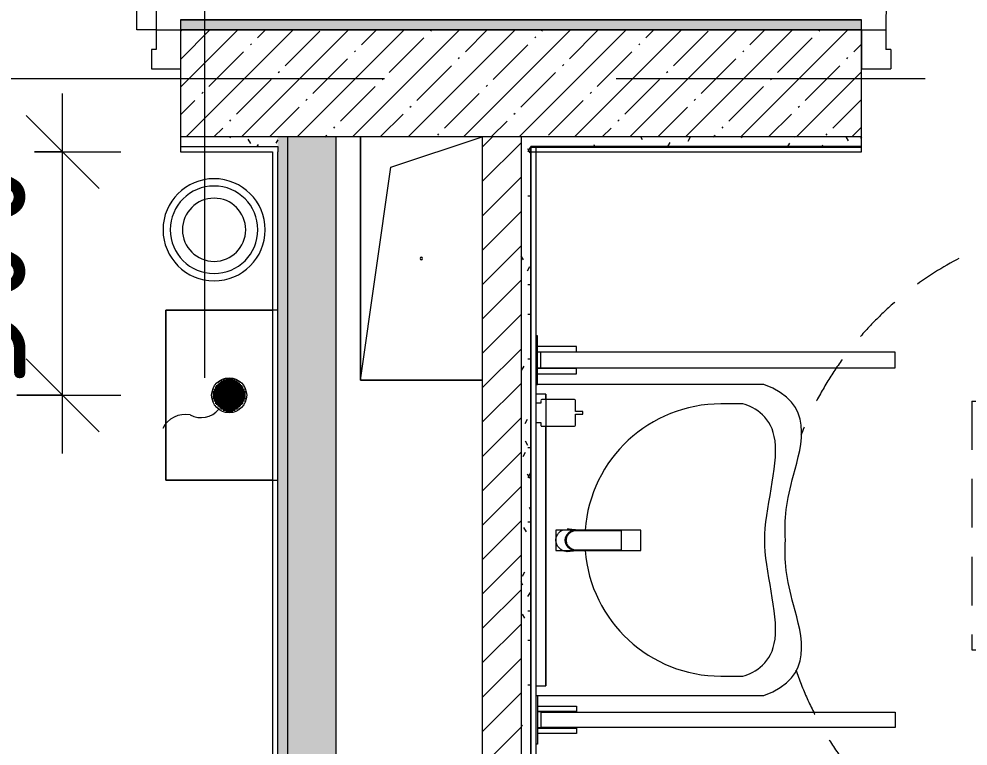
# Model space of a CAD drawing. Header units: millimetres. Extents: x 35881 to 234190, y -8553 to 29063.
# Drawn here: x 66528 to 68479, y 6427 to 7923 of the extents above; entities that cross this region are included whole.
import ezdxf

# ---------------------------------------------------------------- set-up
doc = ezdxf.new("R2010")
doc.units = ezdxf.units.MM
doc.linetypes.add('200_ШТРИХ__ш1_п0_6_', pattern=[160, 100, -60])
doc.linetypes.add('Осевая', pattern=[3175, 635, -476.25, 1587.5, -476.25])
for name, color, linetype, lineweight in [('0-1', 7, 'Continuous', 9), ('A-ANNO-DIMS', 7, 'Continuous', 9), ('A-ANNO-DIMS-100', 7, 'Continuous', 9), ('A-DETL-GENF', 7, 'Continuous', 9), ('A-DOOR', 7, 'Continuous', 9), ('A-DOOR-1', 7, 'Continuous', 13), ('A-DOOR-FRAM', 7, 'Continuous', 13), ('A-GENM', 7, 'Continuous', 9), ('A-WALL', 7, 'Continuous', 9), ('E-ELEC-FIXT-IDEN', 7, 'Continuous', 9), ('I-WALL', 7, 'Continuous', 9), ('P-SANR-FIXT', 7, 'Continuous', 9), ('Оси-2', 7, 'Осевая', 9), ('Электрические приборы', 7, 'Continuous', 9)]:
    doc.layers.add(name, color=color, linetype=linetype, lineweight=lineweight)
for name, color, linetype, lineweight, true_color in [('A-WALL-1', 7, 'Continuous', 9, 0x3c3c3c), ('A-WALL-FNSH-1', 7, 'Continuous', 9, 0x3c3c3c), ('I-FURN-1', 7, 'Continuous', 9, 0xf0f0f0), ('I-FURN-2', 7, '200_ШТРИХ__ш1_п0_6_', 9, 0xf0f0f0)]:
    doc.layers.add(name, color=color, linetype=linetype, lineweight=lineweight, true_color=true_color)
doc.styles.add('ISOCPEUR', font='isocpeur.ttf', dxfattribs={"width": 0.9, "height": 250})
doc.dimstyles.new('ISO-2_5_0_9К_БОЛЬШОЙ', dxfattribs={"dimscale": 304.8, "dimtxt": 248.995294, "dimasz": 0.492126, "dimexe": 0.393701, "dimexo": 0.984252, "dimgap": 0, "dimtad": 1, "dimdec": 0, "dimrnd": 10, "dimzin": 0, "dimdsep": 46, "dimtxsty": 'ISOCPEUR', "dimblk1": 'OBLIQUE', "dimblk2": 'OBLIQUE', "dimsah": 1, "dimcen": 0.09, "dimdle": 0.393701, "dimazin": 0, "dimtfac": 1, "dimtdec": 4, "dimtix": 1, "dimtmove": 0, "dimatfit": 3, "dimfxl": 1, "dimtvp": 1, "dimtolj": 1, "dimtzin": 0, "dimarcsym": 2})
pattern_1 = [(0, (0, 0), (121.92, 30.48), [10.058, -81.382, 10.058, -81.382, -487.68]), (0, (0, 0), (121.92, 30.48), [-182.88, 10.058, -172.822, 10.058, -81.382, -213.36]), (0, (0, 0), (121.92, 30.48), [-457.2, 10.058, -50.902, 10.058, -142.342]), (120, (45.72, 15.24), (-87.356454, 90.345817), [10.058, -81.382, 10.058, -81.382, -487.68]), (120, (45.72, 15.24), (-87.356454, 90.345817), [-182.88, 10.058, -172.822, 10.058, -81.382, -213.36]), (120, (45.72, 15.24), (-87.356454, 90.345817), [-457.2, 10.058, -50.902, 10.058, -142.342]), (240, (60.96, 76.2), (-34.563546, -120.825817), [10.058, -81.382, 10.058, -81.382, -487.68]), (240, (60.96, 76.2), (-34.563546, -120.825817), [-182.88, 10.058, -172.822, 10.058, -81.382, -213.36]), (240, (60.96, 76.2), (-34.563546, -120.825817), [-457.2, 10.058, -50.902, 10.058, -142.342])]

# ---------------------------------------------------------------- blocks, each defined once
blk = doc.blocks.new('110_Дверь_СКБ_1Ст_Внутренняя1 - Д-7_л__950x2100h_Туалет-21784696-План размещения напольных электротехнических лючков и розеток 1 этажа в осях 12-23')
at = {"layer": 'A-DOOR'}
blk.add_arc((437.5, 110), 850, 90, 180, dxfattribs=at)
at = {"layer": 'A-DOOR-1'}
for p, q in [((437.5, 960), (397.5, 960)), ((397.5, 110), (397.5, 960)), ((437.5, 960), (437.5, 110)), ((437.5, 110), (397.5, 110))]:
    blk.add_line(p, q, dxfattribs=at)
at = {"layer": 'A-DOOR-FRAM'}
for p, q in [((-462.5, 110), (-462.5, 30)), ((-462.5, 110), (-412.5, 110)), ((-412.5, 110), (-412.5, 70)), ((437.5, 110), (437.5, 70)), ((437.5, 110), (487.5, 110)), ((487.5, 110), (487.5, 30)), ((-402.5, 70), (-412.5, 70)), ((-402.5, 70), (-402.5, 30)), ((427.5, 70), (427.5, 30)), ((437.5, 70), (427.5, 70)), ((-462.5, 30), (-402.5, 30)), ((427.5, 30), (487.5, 30))]:
    blk.add_line(p, q, dxfattribs=at)
blk = doc.blocks.new('110_Дверь_СКБ_1Ст_Внутренняя1 - Д-4 _л_ 1100x2100h_су мгн-32399982-План размещения напольных электротехнических лючков и розеток 1 этажа в осях 12-23')
at = {"layer": 'A-DOOR'}
blk.add_arc((512.5, 110), 1000, 90, 180, dxfattribs=at)
at = {"layer": 'A-DOOR-1'}
for p, q in [((512.5, 1110), (472.5, 1110)), ((472.5, 110), (472.5, 1110)), ((512.5, 1110), (512.5, 110)), ((512.5, 110), (472.5, 110))]:
    blk.add_line(p, q, dxfattribs=at)
at = {"layer": 'A-DOOR-FRAM'}
for p, q in [((-537.5, 110), (-537.5, 30)), ((-537.5, 110), (-487.5, 110)), ((-487.5, 110), (-487.5, 70)), ((512.5, 110), (512.5, 70)), ((512.5, 110), (562.5, 110)), ((562.5, 110), (562.5, 30)), ((-477.5, 70), (-487.5, 70)), ((-477.5, 70), (-477.5, 30)), ((502.5, 70), (502.5, 30)), ((512.5, 70), (502.5, 70)), ((-537.5, 30), (-477.5, 30)), ((502.5, 30), (562.5, 30))]:
    blk.add_line(p, q, dxfattribs=at)
blk = doc.blocks.new('FRT_2D_Символ _разворот МГН_1 - D1_4_Символ доступности разворота МГН _360__-18618045-План размещения напольных электротехнических лючков и розеток 1 этажа в осях 12-23')
at = {"layer": 'I-FURN-2'}
for p, q in [((-300, 325.4), (-300, -185.8)), ((-300, 325.4), (-200, 325.4)), ((-200, 195.4), (-200, 325.4)), ((200, 325.4), (300, 325.4)), ((200, 195.4), (200, 325.4)), ((300, 325.4), (300, -185.8)), ((-200, 195.4), (200, 195.4)), ((-300, -185.8), (-250, -185.8)), ((-250, -185.8), (-250, -435.8)), ((300, -185.8), (250, -185.8)), ((250, -185.8), (250, -435.8)), ((-200, -435.8), (-250, -435.8)), ((-200, -435.8), (-200, -645.8)), ((200, -435.8), (250, -435.8)), ((200, -435.8), (200, -645.8)), ((-200, -645.8), (200, -645.8))]:
    blk.add_line(p, q, dxfattribs=at)
for start, end in [(360, 158.5668), (198.924, 360)]:
    blk.add_arc((0, 0), 700, start, end, dxfattribs=at)
blk = doc.blocks.new('GM_Отверстие прямоугольное _в плите_ - Отверстие-21609826-План размещения напольных электротехнических лючков и розеток 1 этажа в осях 12-23')
at = {"layer": 'A-GENM'}
for p, q in [((-125, -250), (-125, 250)), ((-125, 250), (-125, -250)), ((-62.5, 187.5), (125, 250)), ((-125, -250), (-62.5, 187.5)), ((125, -250), (-125, -250)), ((-125, -250), (125, -250))]:
    blk.add_line(p, q, dxfattribs=at)
for start, end in [(360, 180), (180, 360)]:
    blk.add_arc((0, 0), 2.5, start, end, dxfattribs=at)
blk = doc.blocks.new('Блок Розеток и Выключателей - Блок Розеток и Выключателей_SK3-27368973-План размещения напольных электротехнических лючков и розеток 1 этажа в осях 12-23')
at = {"layer": 'A-DETL-GENF'}
for p, q in [((-21.6, -76), (-21.6, -124)), ((-19.2, -73.6), (-19.2, -126.4)), ((-16.8, -71.2), (-16.8, -128.8)), ((-14.4, -71.2), (-14.4, -128.8)), ((-12, -68.8), (-12, -131.2)), ((-9.6, -68.8), (-9.6, -131.2)), ((-7.2, -66.4), (-7.2, -133.6)), ((-4.8, -66.4), (-4.8, -133.6)), ((-2.4, -66.4), (-2.4, -133.6)), ((0, -66.4), (0, -133.6)), ((2.4, -66.4), (2.4, -133.6)), ((4.8, -66.4), (4.8, -133.6)), ((7.2, -66.4), (7.2, -133.6)), ((9.6, -68.8), (9.6, -131.2)), ((12, -68.8), (12, -131.2)), ((14.4, -71.2), (14.4, -128.8)), ((16.8, -71.2), (16.8, -128.8)), ((19.2, -73.6), (19.2, -126.4)), ((21.6, -76), (21.6, -124)), ((-33.6, -92.8), (-33.6, -107.2)), ((-31.2, -88), (-31.2, -112)), ((-28.8, -83.2), (-28.8, -116.8)), ((-26.4, -80.8), (-26.4, -119.2)), ((-24, -78.4), (-24, -121.6)), ((24, -78.4), (24, -121.6)), ((26.4, -80.8), (26.4, -119.2)), ((28.8, -83.2), (28.8, -116.8)), ((31.2, -88), (31.2, -112)), ((33.6, -92.8), (33.6, -107.2))]:
    blk.add_line(p, q, dxfattribs=at)
blk.add_circle((0, -100), 36, dxfattribs=at)
for centre, radius, start, end in [((-2.1, -158.1), 48.1, 332.5065, 49.9886), ((91.1, -190.4), 51.5, 168.6656, 243.8652)]:
    blk.add_arc(centre, radius, start, end, dxfattribs=at)
blk = doc.blocks.new('зеркало круглое600д - 1_22д зеркало круглое d600-V193-План размещения напольных электротехнических лючков и розеток 1 этажа в осях 12-23')
at = {"layer": 'I-FURN-1'}
for p, q in [((-300, 0), (300, 0)), ((-300, 0), (-300, -20)), ((300, -20), (300, 0)), ((-300, -20), (235.1, -20)), ((300, -20), (-300, -20)), ((290.1, -20), (300, -20))]:
    blk.add_line(p, q, dxfattribs=at)
blk = doc.blocks.new('смеситель для раковины - Default-V199-План размещения напольных электротехнических лючков и розеток 1 этажа в осях 12-23')
at = {"layer": '0-1'}
for p, q in [((21, 151.6), (-21, 151.6)), ((20.3, 111.8), (-20.3, 111.8)), ((-22.8, 2.9), (-21.7, 15.4)), ((-20.7, 17.2), (-20.7, 16.7)), ((-20.3, 19.4), (-20.3, 15.8)), ((20.3, 15.8), (20.3, 19.4)), ((20.8, 16.7), (20.8, 17.2))]:
    blk.add_line(p, q, dxfattribs=at)
at = {"layer": '0-1', "flags": 128}
for points in [[(-21, 151.3), (-21, 147.9), (-21, 145.7), (-21, 145.2), (-21, 144.9), (-21, 144.8), (-21, 144.7), (-21, 144.7)], [(21, 89.1), (21, 88.6), (21, 88.3), (21, 88.3)], [(21.7, 15.4), (22.3, 8.3), (22.8, 2.9)]]:
    blk.add_lwpolyline(points, dxfattribs=at)
at = {"layer": 'P-SANR-FIXT'}
for p, q in [((21, 151.6), (-21, 151.6)), ((-21, 151.6), (-21, -23)), ((21, -23), (21, 151.6)), ((-20.3, 111.8), (-20.3, 111.8)), ((-20.3, 111.8), (-20.3, 109.7)), ((20.3, 109.7), (20.3, 111.8)), ((20.3, 111.8), (20.3, 111.8)), ((-21, -23), (21, -23))]:
    blk.add_line(p, q, dxfattribs=at)
at = {"layer": 'P-SANR-FIXT', "flags": 128}
for points in [[(-21, 144), (-21, 91), (-21, 37.9)], [(21, 37.9), (21, 91), (21, 144)], [(-20.3, 19.4), (-20.3, 60.2), (-20.3, 109.7)], [(20.3, 109.7), (20.3, 60.2), (20.3, 19.4)], [(21, 17.1), (21, 22.3), (21, 27.5), (21, 32.7), (21, 37.9)], [(-20.3, 15.8), (-20.3, 17.1), (-20.3, 18.4)], [(20.3, 18.4), (20.3, 17.1), (20.3, 15.8)], [(21, 15.1), (21, 15.6), (21, 16.1), (21, 16.6), (21, 17.1)], [(22.9, -1.8), (22.4, 2.9), (22, 7.6), (21.5, 12.3), (21.1, 17.1)], [(21.1, 17.1), (21.5, 12.3), (22, 7.6), (22.4, 2.9), (22.9, -1.8)]]:
    blk.add_lwpolyline(points, dxfattribs=at)
at = {"layer": 'P-SANR-FIXT'}
for centre, major_axis, ratio, start_param, end_param in [((-9809.3, 72.1), (-9788.3, 0.5), 0.986286, 3.135948, 3.138103), ((0, 17.2), (20.8, 0), 0.98634, 3.060685, 3.141593), ((0, 17.2), (20.8, 0), 0.98634, 3.141593, 3.395551), ((0, 17.2), (20.8, 0), 0.98634, 3.707105, 3.769911), ((0, 17.2), (20.8, 0), 0.98634, 5.654867, 5.717635), ((0, 17.2), (-20.8, 0), 0.98634, 2.887544, 3.141593), ((0, 17.2), (20.8, 0), 0.98634, 0, 0.080911), ((0, 17.2), (20.8, 0), 0.98634, 4.154533, 5.270098)]:
    blk.add_ellipse(centre, major_axis=major_axis, ratio=ratio, start_param=start_param, end_param=end_param, dxfattribs=at)
for points, knots in [([(-21, 151.6), (-21, 151.7), (-21, 151.5), (-21, 150.5), (-21, 148.7), (-21, 146.9), (-21, 145.2), (-21, 144.4), (-21, 144)], [0.4444444, 0.4444444, 0.4444444, 0.4444444, 0.5555556, 0.6666667, 0.7777778, 0.8888889, 0.9444444, 1, 1, 1, 1]), ([(21, 144), (21, 144.4), (21, 145.2), (21, 146.9), (21, 148.7), (21, 150.5), (21, 151.5), (21, 151.7), (21, 151.6)], [0, 0, 0, 0, 0.0555556, 0.1111111, 0.2222222, 0.3333333, 0.4444444, 0.5555556, 0.5555556, 0.5555556, 0.5555556]), ([(-21.8, 13.9), (-21.8, 14.6), (-21.7, 16.1), (-21.6, 18.9), (-21.5, 22.1), (-21.5, 25.2), (-21.4, 27.9), (-21.4, 30), (-21.4, 31.8), (-21.3, 33.4), (-21.3, 34.5), (-21.3, 35.6), (-21.3, 37), (-21.3, 38.7), (-21.2, 41), (-21.2, 44.2), (-21.2, 48.8), (-21.1, 54.3), (-21.1, 59.3), (-21.1, 63.2), (-21.1, 66.1), (-21.1, 68.8), (-21.1, 72.5), (-21, 78.9), (-21, 84.5), (-21, 88.1)], [0, 0, 0, 0, 0.083333, 0.166667, 0.25, 0.333333, 0.375, 0.416667, 0.458333, 0.479167, 0.5, 0.520833, 0.541667, 0.583333, 0.625, 0.666667, 0.708333, 0.75, 0.791667, 0.8125, 0.833333, 0.854167, 0.875, 0.916667, 1, 1, 1, 1]), ([(21, 88.1), (21, 84.5), (21, 78.9), (21.1, 72.5), (21.1, 68.8), (21.1, 66.1), (21.1, 63.2), (21.1, 59.3), (21.2, 54.3), (21.2, 48.8), (21.2, 44.2), (21.3, 41), (21.3, 38.7), (21.3, 37), (21.3, 35.6), (21.3, 34.5), (21.3, 33.4), (21.4, 31.8), (21.4, 30), (21.4, 27.9), (21.5, 25.2), (21.5, 22.1), (21.6, 18.9), (21.7, 16.1), (21.8, 14.6), (21.8, 13.9)], [0, 0, 0, 0, 0.083333, 0.125, 0.145833, 0.166667, 0.1875, 0.208333, 0.25, 0.291667, 0.333333, 0.375, 0.416667, 0.458333, 0.479167, 0.5, 0.520833, 0.541667, 0.583333, 0.625, 0.666667, 0.75, 0.833333, 0.916667, 1, 1, 1, 1]), ([(-21.1, 17.1), (-21.2, 16.5), (-21.3, 15.4), (-21.5, 13.7), (-21.6, 11.8), (-21.9, 9.3), (-22.1, 7.6), (-22.4, 5.3), (-22.6, 3), (-22.8, 1.4), (-22.9, 0.3)], [0, 0, 0, 0, 0.1, 0.2, 0.3, 0.4, 0.6, 0.7, 0.8, 1, 1, 1, 1]), ([(-22.6, 3.6), (-22.6, 3.8), (-22.5, 4.4), (-22.4, 5.5), (-22.3, 6.9), (-22.2, 8.4), (-22, 10.9), (-21.9, 12.9), (-21.8, 13.9)], [0.3178487, 0.3178487, 0.3178487, 0.3178487, 0.375, 0.5, 0.625, 0.75, 0.875, 1, 1, 1, 1]), ([(21, 15.1), (20.9, 14), (20.5, 11.7), (19.3, 8.5), (17.6, 5.5), (14.8, 1.9), (11.1, -0.9), (6.8, -2.8), (3.4, -3.6), (0, -3.8), (-4.5, -3.5), (-10.1, -1.7), (-14.7, 1.9), (-17.6, 5.5), (-19.3, 8.4), (-20.5, 11.7), (-20.9, 13.9), (-21, 15)], [0, 0, 0, 0, 0.055556, 0.111111, 0.166667, 0.222222, 0.333333, 0.388889, 0.444444, 0.5, 0.555556, 0.666667, 0.777778, 0.833333, 0.888889, 0.944444, 1, 1, 1, 1]), ([(20.3, 19.4), (20.3, 18.2), (20.2, 15.9), (19.3, 12.3), (18, 9.6), (16.8, 7.5), (15.7, 6), (14.5, 4.7), (12.8, 3), (10.4, 1.2), (7.1, -0.4), (2.4, -1.7), (-2.5, -1.7), (-7.1, -0.4), (-10.9, 1.5), (-13.6, 3.7), (-15.4, 5.7), (-16.5, 7.1), (-17.7, 9), (-18.9, 11.5), (-20, 15), (-20.3, 17.7), (-20.3, 19.4)], [0, 0, 0, 0, 0.055556, 0.111111, 0.166667, 0.194444, 0.222222, 0.25, 0.277778, 0.333333, 0.388889, 0.444444, 0.555556, 0.611111, 0.666667, 0.75, 0.770833, 0.791667, 0.833333, 0.875, 0.916667, 1, 1, 1, 1]), ([(20.3, 15.8), (20.3, 13.7), (19.8, 10.7), (17.9, 6.9), (16.3, 4.7), (14.8, 3.1), (13, 1.5), (11.1, 0.2), (9, -0.8), (7.3, -1.5), (5.5, -2), (3.6, -2.4), (1.4, -2.7), (-0.9, -2.7), (-3.3, -2.5), (-5.5, -2), (-7.7, -1.3), (-9.8, -0.4), (-11.7, 0.6), (-13.5, 1.9), (-15.1, 3.4), (-16.9, 5.4), (-19.5, 9.5), (-20.3, 13.2), (-20.3, 15.8)], [0, 0, 0, 0, 0.111111, 0.166667, 0.222222, 0.25, 0.277778, 0.333333, 0.361111, 0.388889, 0.416667, 0.444444, 0.479167, 0.513889, 0.548611, 0.583333, 0.618056, 0.652778, 0.6875, 0.722222, 0.756944, 0.791667, 0.861111, 1, 1, 1, 1]), ([(21.1, 19.2), (21.3, 18.6), (21.7, 16.8), (21.8, 15.1), (21.8, 13.9)], [0.8206896, 0.8206896, 0.8206896, 0.8206896, 0.8888889, 1, 1, 1, 1]), ([(21.1, 17.1), (21.1, 16.7), (21.2, 16), (21.3, 15), (21.4, 13.9), (21.6, 12.5), (21.8, 10.8), (22, 8.7), (22.2, 6.9), (22.4, 5.5), (22.5, 4.5), (22.6, 3.4), (22.7, 2.4), (22.8, 1.5), (22.9, 0.8), (22.9, 0.4), (22.9, 0.3)], [0, 0, 0, 0, 0.0625, 0.125, 0.1875, 0.25, 0.375, 0.5, 0.625, 0.6875, 0.75, 0.8125, 0.875, 0.9375, 0.96875, 1, 1, 1, 1]), ([(21.8, 13.9), (21.8, 13.3), (21.9, 11.9), (22, 10), (22.2, 8.4), (22.2, 7.3), (22.3, 6.4), (22.4, 5.2), (22.6, 3.7), (22.8, 2), (22.9, 0.8), (22.9, 0.3)], [0, 0, 0, 0, 0.083333, 0.166667, 0.25, 0.333333, 0.416667, 0.5, 0.666667, 0.833333, 1, 1, 1, 1]), ([(22.1, 7), (22.2, 6.5), (22.8, 4.3), (23, 2), (22.9, 0.3)], [0.8, 0.8, 0.8, 0.8, 0.85, 1, 1, 1, 1]), ([(22.9, -1.8), (22.6, -4.5), (21.7, -8.2), (19.1, -12.8), (16.7, -15.9), (13.7, -18.5), (10.4, -20.6), (6.8, -22.1), (3.4, -22.8), (0.5, -23), (-2.9, -22.9), (-6.8, -22.1), (-10.7, -20.5), (-13.4, -18.7), (-15.3, -17.2), (-17, -15.4), (-19, -12.9), (-20.6, -10.1), (-21.5, -8), (-21.7, -7.4)], [0, 0, 0, 0, 0.1111111, 0.1666667, 0.2222222, 0.2777778, 0.3333333, 0.3888889, 0.4444444, 0.4791667, 0.5138889, 0.5833333, 0.6527778, 0.6875, 0.7222222, 0.7569444, 0.7916667, 0.8611111, 0.8888889, 0.8888889, 0.8888889, 0.8888889])]:
    blk.add_open_spline(points, degree=3, knots=knots, dxfattribs=at)
for points in [[(21, 37.9), (21, 36.1), (21, 32.7), (21.1, 27.5), (21.1, 22.3), (21.1, 18.8), (21.1, 17.1)], [(-22.9, 0.3), (-23, 2.1), (-22.8, 3.8), (-22.4, 5.5)], [(-21.8, 13.9), (-21.8, 15.7), (-21.5, 17.5), (-21.1, 19.2)], [(-21.1, 17.1), (-21.1, 16.7), (-21.1, 16), (-21, 15.3), (-21, 15)], [(21.1, 17.1), (21.1, 16.7), (21.1, 16.1), (21, 15.4), (21, 15.1)], [(22.9, 0.3), (22.8, 1.7), (22.5, 4.5), (22, 8.7), (21.5, 12.9), (21.2, 15.7), (21.1, 17.1)], [(22.9, 0.3), (22.9, -0.1), (22.9, -0.4), (22.9, -0.8)]]:
    blk.add_open_spline(points, degree=3, dxfattribs=at)
blk = doc.blocks.new('TOY_Диспансер мыло - Дозатор Elegance new 11654 019001 хром-V200-План размещения напольных электротехнических лючков и розеток 1 этажа в осях 12-23')
at = {"layer": 'A-GENM'}
for p, q in [((127.9, 101.6), (122.2, 101.6)), ((122.2, 101.6), (122.2, 86.7)), ((127.9, 86.7), (127.9, 101.6)), ((97.5, 84.7), (97.5, 25.5)), ((122.2, 86.7), (99.5, 86.7)), ((150.5, 86.7), (127.9, 86.7)), ((152.5, 25.5), (152.5, 84.7)), ((97.5, 25.5), (97.5, 17)), ((152.5, 17), (152.5, 25.5)), ((100.3, 15), (105, 15)), ((105, 15), (105, 5.5)), ((145, 5.5), (145, 15)), ((145, 15), (150.5, 15))]:
    blk.add_line(p, q, dxfattribs=at)
for centre, start, end in [((99.5, 84.7), 90, 180), ((150.5, 84.7), 360, 90), ((99.5, 17), 180, 270), ((150.5, 17), 270, 360)]:
    blk.add_arc(centre, 2, start, end, dxfattribs=at)
blk = doc.blocks.new('мусорная корзина - Round_ Metal-30590745-План размещения напольных электротехнических лючков и розеток 1 этажа в осях 12-23')
at = {"layer": 'P-SANR-FIXT'}
for radius, start, end in [(105, 0, 180), (90, 360, 180), (65, 0, 180), (105, 180, 360), (90, 180, 360), (65, 180, 360)]:
    blk.add_arc((0, 0), radius, start, end, dxfattribs=at)
blk = doc.blocks.new('SND_Умывальник МГН_Jika - гибкая подводка_ 640х550х165 PN6_3_ ХВ_ГВ накидная гайка BP DN15_ К-гл_кон_ П DN 50-31405023-План размещения напольных электротехнических лючков и розеток 1 этажа в осях 12-23')
at = {"layer": 'P-SANR-FIXT'}
for p, q in [((-320, 468), (-320, 0)), ((320, 0), (320, 468)), ((-280, 425), (-280, 380)), ((280, 380), (280, 425))]:
    blk.add_line(p, q, dxfattribs=at)
for start, end in [(180, 265.8029), (274.413, 360)]:
    blk.add_arc((0, 380), 280, start, end, dxfattribs=at)
for points, knots in [([(0, 512.9), (-41.2, 508.8), (-131.1, 523.5), (-281.1, 574.8), (-320, 468)], [-0.715552, -0.715552, -0.715552, -0.715552, -0.3972744, 0, 0, 0, 0]), ([(320, 468), (281.1, 574.8), (131.1, 523.5), (41.2, 508.8), (0, 512.9)], [-0.715552, -0.715552, -0.715552, -0.715552, -0.3182776, 0, 0, 0, 0]), ([(0, 470), (-61.7, 470), (-229.3, 523.4), (-272.8, 450.8), (-280, 425)], [0, 0, 0, 0, 0.3523534, 0.6664917, 0.6664917, 0.6664917, 0.6664917]), ([(280, 425), (272.8, 450.8), (229.3, 523.4), (61.7, 470), (0, 470)], [0, 0, 0, 0, 0.3141383, 0.6664917, 0.6664917, 0.6664917, 0.6664917])]:
    blk.add_open_spline(points, degree=3, knots=knots, dxfattribs=at)
blk = doc.blocks.new('132_МГН_Поручень для унитаза_тип откидной - ПР 1Р-V226-План размещения напольных электротехнических лючков и розеток 1 этажа в осях 12-23')
at = {"layer": 'A-GENM'}
for p, q in [((-16, 738), (-16, 9.5)), ((16, 738), (-16, 738)), ((16, 9.5), (16, 738)), ((-28.2, 83), (-28.2, 3)), ((-17, 83), (-28.2, 83)), ((-17, 3), (-17, 83)), ((17, 83), (17, 3)), ((28.2, 83), (17, 83)), ((28.2, 3), (28.2, 83)), ((-50, 3), (-50, 0)), ((50, 3), (-50, 3)), ((-17, 3), (-28.2, 3)), ((-16, 9.5), (-16.6, 8.9)), ((-16.6, 8.9), (-16.6, 4.2)), ((16, 9.5), (-16, 9.5)), ((16, 9.5), (16.6, 8.9)), ((16.6, 8.9), (16.6, 4.2)), ((28.2, 3), (17, 3)), ((50, 0), (50, 3))]:
    blk.add_line(p, q, dxfattribs=at)
for centre, start, end in [((-15.3, 4.2), 180, 270), ((15.3, 4.2), 270, 360)]:
    blk.add_arc(centre, 1.24, start, end, dxfattribs=at)
blk = doc.blocks.new('132_МГН_Поручень для унитаза_тип откидной - ПР 1Р-18619933-План размещения напольных электротехнических лючков и розеток 1 этажа в осях 12-23')
at = {"layer": 'A-GENM'}
for p, q in [((-50, -3), (-50, 0)), ((50, 0), (50, -3)), ((50, -3), (-50, -3)), ((-17, -3), (-28.2, -3)), ((-28.2, -83), (-28.2, -3)), ((-17, -3), (-17, -83)), ((-16.6, -8.9), (-16.6, -4.2)), ((-16, -9.5), (-16.6, -8.9)), ((16, -9.5), (-16, -9.5)), ((-16, -738), (-16, -9.5)), ((16, -9.5), (16.6, -8.9)), ((16, -9.5), (16, -738)), ((16.6, -8.9), (16.6, -4.2)), ((28.2, -3), (17, -3)), ((17, -83), (17, -3)), ((28.2, -3), (28.2, -83)), ((-17, -83), (-28.2, -83)), ((28.2, -83), (17, -83)), ((16, -738), (-16, -738))]:
    blk.add_line(p, q, dxfattribs=at)
for centre, start, end in [((-15.3, -4.2), 90, 180), ((15.3, -4.2), 0, 90)]:
    blk.add_arc(centre, 1.24, start, end, dxfattribs=at)
blk = doc.blocks.new('DIMBLOCK62-План размещения напольных электротехнических лючков и розеток 1 этажа в осях 12-23')
at = {"layer": 'A-ANNO-DIMS-100'}
for p, q in [((66617.6, 7028.8), (66617.6, 7769)), ((66560, 7649), (66737.6, 7649)), ((66617.6, 7649), (66560, 7649)), ((66523.3, 7148.8), (66737.6, 7148.8)), ((66617.6, 7148.8), (66523.3, 7148.8))]:
    blk.add_line(p, q, dxfattribs=at)
at = {"layer": 'A-ANNO-DIMS-100', "lineweight": 20}
for p, q in [((66617.6, 7649), (66542.6, 7724)), ((66617.6, 7649), (66692.6, 7574)), ((66617.6, 7148.8), (66542.6, 7223.8)), ((66617.6, 7148.8), (66692.6, 7073.8))]:
    blk.add_line(p, q, dxfattribs=at)
at = {"layer": 'A-ANNO-DIMS-100', "color": 0, "insert": (66291, 7161.9), "char_height": 250, "width": 568.858, "attachment_point": 1, "rotation": 90, "line_spacing_factor": 1.149209, "style": 'ISOCPEUR'}
blk.add_mtext('500', dxfattribs=at)
blk = doc.blocks.new('_Oblique')
at = {"color": 0, "linetype": 'ByBlock', "lineweight": -2}
blk.add_line((-0.5, -0.5), (0.5, 0.5), dxfattribs=at)

msp = doc.modelspace()

# ---------------------------------------------------------------- hatches: boundary and pattern name
at = {"layer": 'I-WALL'}
h = msp.add_hatch(dxfattribs=at)
h.set_pattern_fill('FP_58', color=256, style=0, pattern_type=2)
h.set_pattern_definition(pattern_1)
h.paths.add_polyline_path([(75358.8, 7900), (75460, 7900), (75459, 7920), (73730, 7920), (73730, 7900), (74631.4, 7900)])
h.paths.add_polyline_path([(72280, 7900), (72280, 7920), (71660, 7920), (71660, 7900), (71721.8, 7900)])
h.paths.add_polyline_path([(70710, 7900), (70710, 7920), (69360, 7920), (69360, 7900), (70630.7, 7900)])
h.paths.add_polyline_path([(68260, 7900), (68260, 7920), (66860, 7920), (66860, 7900), (67357.5, 7900)])
h.paths.add_polyline_path([(65910, 7900), (65910, 7920), (60610, 7920), (60610, 7900), (65902.7, 7900)])
h.paths.add_polyline_path([(58110, 7900), (58110, 7920), (50710, 7920), (50710, 7900), (56910, 7900)])
h.paths.add_polyline_path([(48210, 7900), (48210, 7920), (41840, 7920), (41840, 7900), (47910, 7900)])
h.paths.add_polyline_path([(39340, 7900), (39340, 7920), (38760, 7920), (38760, 7900), (39040, 7900)])
h = msp.add_hatch(dxfattribs=at)
h.set_pattern_fill('FP_1', color=256, style=0, pattern_type=2)
h.set_pattern_definition([(45, (0, 0), (-57.02463, 57.02463), []), (45, (57.025, 0), (-57.02463, 57.02463), [100.806, -20.161, 3.353, -16.808])])
h.paths.add_polyline_path([(71660, 7680), (71860, 7680), (71860, 7900), (71660, 7900)])
h.paths.add_polyline_path([(70630.7, 7680), (70710, 7680), (70710, 7900), (69360, 7900), (69360, 7680), (70448.9, 7680)])
h.paths.add_polyline_path([(68260, 7680), (68260, 7900), (66860, 7900), (66860, 7680), (67580, 7680)])
h = msp.add_hatch(dxfattribs=at)
h.set_pattern_fill('FP_58', color=256, style=0, pattern_type=2)
h.set_pattern_definition(pattern_1)
h.paths.add_polyline_path([(66860, 7660), (67060, 7660), (67060, 7680), (66860, 7679.4)])
h = msp.add_hatch(dxfattribs=at)
h.set_pattern_fill('FP_58', color=256, style=0, pattern_type=2)
h.set_pattern_definition(pattern_1)
h.paths.add_polyline_path([(67060, 3760), (67080, 3760), (67080, 7680), (67060, 7680), (67060, 3873.5)])
h = msp.add_hatch(dxfattribs=at)
h.set_pattern_fill('FP_22', color=256, style=0, pattern_type=2)
h.set_pattern_definition([(135, (0, 0), (-75.43415, -75.43415), [106.68, -17.78, 3.556, -17.78]), (135, (0, 75.39), (-75.43415, -75.43415), []), (50, (0, 0), (127.52922, -11.15758), [13.335, -146.685]), (355, (0, 0), (-24.66966, 133.74002), [10.668, -117.348]), (100.451, (10.63, -0.93), (102.85973, 122.58178), [11.333, -124.663]), (46.184, (0, 35.56), (189.75516, -29.43036), [20.002, -220.027]), (96.636, (15.81, 33.1), (166.1822, 173.1996), [17, -186.995]), (351.184, (0, 35.56), (166.18393, 173.1976), [16.002, -176.022]), (21, (17.78, 26.67), (106.13027, -71.58603), [13.335, -146.685]), (326, (17.78, 26.67), (43.26188, 128.93175), [10.668, -117.348]), (71.451, (26.62, 20.7), (149.39198, 57.34505), [11.333, -124.663]), (37.5, (0, 0), (2.162228, 59.188357), [3.353, -112.573, 3.353, -115.773, -117.792]), (37.5, (0, 0), (2.162228, 59.188357), [-235.052, 3.353, -114.44]), (7.5, (0, 0), (46.77386, 70.12615), [3.353, -64.567, 3.353, -109.906, -44.894]), (7.5, (0, 0), (46.77386, 70.12615), [-181.178, 3.353, -41.542]), (327.5, (-39.65, 0), (94.91367, -4.010093), [3.353, -41.097, 3.353, -135.331, -184.023]), (327.5, (-39.65, 0), (94.91367, -4.010093), [-183.134, 3.353, -180.67]), (317.5, (-57.43, 0), (103.69057, 17.79882), [3.353, -54.432, 3.353, -88.748, -130.683]), (317.5, (-57.43, 0), (103.69057, 17.79882), [-149.885, 3.353, -127.33])])
h.paths.add_polyline_path([(67080, 3980), (67180, 3980), (67180, 7680), (67080, 7680), (67080, 4482.5)])
h = msp.add_hatch(dxfattribs=at)
h.set_pattern_fill('FP_38', color=256, style=0, pattern_type=2)
h.set_pattern_definition([(45, (0, 0), (-35.35534, 35.35534), [])])
h.paths.add_polyline_path([(67480, 3980), (67560, 3980), (67560, 7680), (67480, 7680), (67480, 5091.4)])
h = msp.add_hatch(dxfattribs=at)
h.set_pattern_fill('FP_58', color=256, style=0, pattern_type=2)
h.set_pattern_definition(pattern_1)
h.paths.add_polyline_path([(67580, 5425), (67580, 7680), (67560, 7680), (67560, 5425)])
h = msp.add_hatch(dxfattribs=at)
h.set_pattern_fill('FP_58', color=256, style=0, pattern_type=2)
h.set_pattern_definition(pattern_1)
h.paths.add_polyline_path([(69940, 7660), (69940, 7680), (69360, 7680), (69360, 7660), (69920, 7660)])
h.paths.add_polyline_path([(67593, 7660), (68260, 7660), (68260, 7680), (67580, 7680), (67580, 7660), (67591, 7660)])

# ---------------------------------------------------------------- linework, layer by layer
at = {"layer": 'A-WALL'}
for p, q in [((68260, 7680), (67480, 7680)), ((67580, 5425), (67580, 7660)), ((68260, 7660), (67580, 7660))]:
    msp.add_line(p, q, dxfattribs=at)
at = {"layer": 'A-WALL-1'}
for p, q in [((68260, 7920), (66860, 7920)), ((66860, 7920), (66860, 7900)), ((68260, 7900), (68260, 7920)), ((68260, 7900), (66860, 7900)), ((66860, 7900), (66860, 7660)), ((66860, 7900), (68260, 7900)), ((68260, 7660), (68260, 7900)), ((67480, 7680), (66860, 7680)), ((67080, 7680), (67080, 3760)), ((67180, 3980), (67180, 7680)), ((67480, 7680), (67480, 3980)), ((67560, 7680), (67560, 3980)), ((66860, 7660), (67060, 7660)), ((67060, 7660), (67060, 7649))]:
    msp.add_line(p, q, dxfattribs=at)
at = {"layer": 'A-WALL-FNSH-1'}
for p, q in [((68260, 7921), (66860, 7921)), ((66860, 7921), (66860, 7920)), ((68260, 7920), (68260, 7921)), ((66860, 7660), (66860, 7649)), ((66860, 7649), (67049, 7649)), ((67049, 7649), (67049, 3729)), ((67060, 3740), (67060, 7649)), ((67580, 7649), (68260, 7649)), ((67581, 7659), (68260, 7659)), ((67581, 5426), (67581, 7659)), ((67591, 5425), (67591, 7660)), ((68260, 7649), (68260, 7660))]:
    msp.add_line(p, q, dxfattribs=at)
at = {"layer": 'E-ELEC-FIXT-IDEN'}
msp.add_line((66909.7, 7184.8), (66909.7, 8623), dxfattribs=at)
at = {"layer": 'I-FURN-1'}
for p, q in [((67060, 7324), (66830, 7324)), ((66830, 7324), (66830, 6974)), ((66830, 7324), (67049, 7324)), ((66830, 6974), (66830, 7324)), ((67060, 6974), (67060, 7324)), ((66830, 6974), (67060, 6974)), ((67049, 6974), (66830, 6974))]:
    msp.add_line(p, q, dxfattribs=at)
at = {"layer": 'Оси-2'}
msp.add_line((39180.8, 7800), (82200, 7800), dxfattribs=at)

# ---------------------------------------------------------------- block references
at = {"layer": 'A-DOOR'}
for name, p in [('110_Дверь_СКБ_1Ст_Внутренняя1 - Д-4 _л_ 1100x2100h_су мгн-32399982-План размещения напольных электротехнических лючков и розеток 1 этажа в осях 12-23', (68797.5, 7790)), ('110_Дверь_СКБ_1Ст_Внутренняя1 - Д-7_л__950x2100h_Туалет-21784696-План размещения напольных электротехнических лючков и розеток 1 этажа в осях 12-23', (66372.5, 7790))]:
    msp.add_blockref(name, p, dxfattribs=at)
at = {"layer": 'A-GENM'}
msp.add_blockref('GM_Отверстие прямоугольное _в плите_ - Отверстие-21609826-План размещения напольных электротехнических лючков и розеток 1 этажа в осях 12-23', (67355, 7430), dxfattribs=at)
at = {"layer": 'I-FURN-1'}
msp.add_blockref('FRT_2D_Символ _разворот МГН_1 - D1_4_Символ доступности разворота МГН _360__-18618045-План размещения напольных электротехнических лючков и розеток 1 этажа в осях 12-23', (68787.1, 6811.2), dxfattribs=at)
at = {"layer": 'I-FURN-1', "rotation": 89.99999999999997}
msp.add_blockref('зеркало круглое600д - 1_22д зеркало круглое d600-V193-План размещения напольных электротехнических лючков и розеток 1 этажа в осях 12-23', (67591, 6851), dxfattribs=at)
at = {"layer": 'P-SANR-FIXT'}
msp.add_blockref('мусорная корзина - Round_ Metal-30590745-План размещения напольных электротехнических лючков и розеток 1 этажа в осях 12-23', (66929, 7489), dxfattribs=at)
for name, p, rotation in [('132_МГН_Поручень для унитаза_тип откидной - ПР 1Р-V226-План размещения напольных электротехнических лючков и розеток 1 этажа в осях 12-23', (67591, 7221), 269.9999999999966), ('SND_Умывальник МГН_Jika - гибкая подводка_ 640х550х165 PN6_3_ ХВ_ГВ накидная гайка BP DN15_ К-гл_кон_ П DN 50-31405023-План размещения напольных электротехнических лючков и розеток 1 этажа в осях 12-23', (67591, 6851), 270.0000000000037), ('TOY_Диспансер мыло - Дозатор Elegance new 11654 019001 хром-V200-План размещения напольных электротехнических лючков и розеток 1 этажа в осях 12-23', (67585.5, 7237.5), 270), ('смеситель для раковины - Default-V199-План размещения напольных электротехнических лючков и розеток 1 этажа в осях 12-23', (67654.7, 6850.5), 269.9999999999996), ('132_МГН_Поручень для унитаза_тип откидной - ПР 1Р-18619933-План размещения напольных электротехнических лючков и розеток 1 этажа в осях 12-23', (67591, 6481.1), 90.00000000001408)]:
    msp.add_blockref(name, p, dxfattribs=dict(at, rotation=rotation))
at = {"layer": 'Электрические приборы', "rotation": 269.9999999999997}
msp.add_blockref('Блок Розеток и Выключателей - Блок Розеток и Выключателей_SK3-27368973-План размещения напольных электротехнических лючков и розеток 1 этажа в осях 12-23', (67060, 7148.8), dxfattribs=at)

# ---------------------------------------------------------------- dimensions: what is measured, and where the dimension line sits
at = {"layer": 'A-ANNO-DIMS'}
dim = msp.add_linear_dim(base=(66617.6, 7649), p1=(66823.3, 7148.8), p2=(66860, 7649), angle=90, dimstyle='ISO-2_5_0_9К_БОЛЬШОЙ', override={"dimpost": '<>', "dimfxl": 501.592524}, dxfattribs=at)
dim.commit()
dim.dimension.update_dxf_attribs({"geometry": 'DIMBLOCK62-План размещения напольных электротехнических лючков и розеток 1 этажа в осях 12-23', "text_midpoint": (66492.6, 7398.9)})

doc.saveas('drawing.dxf')
